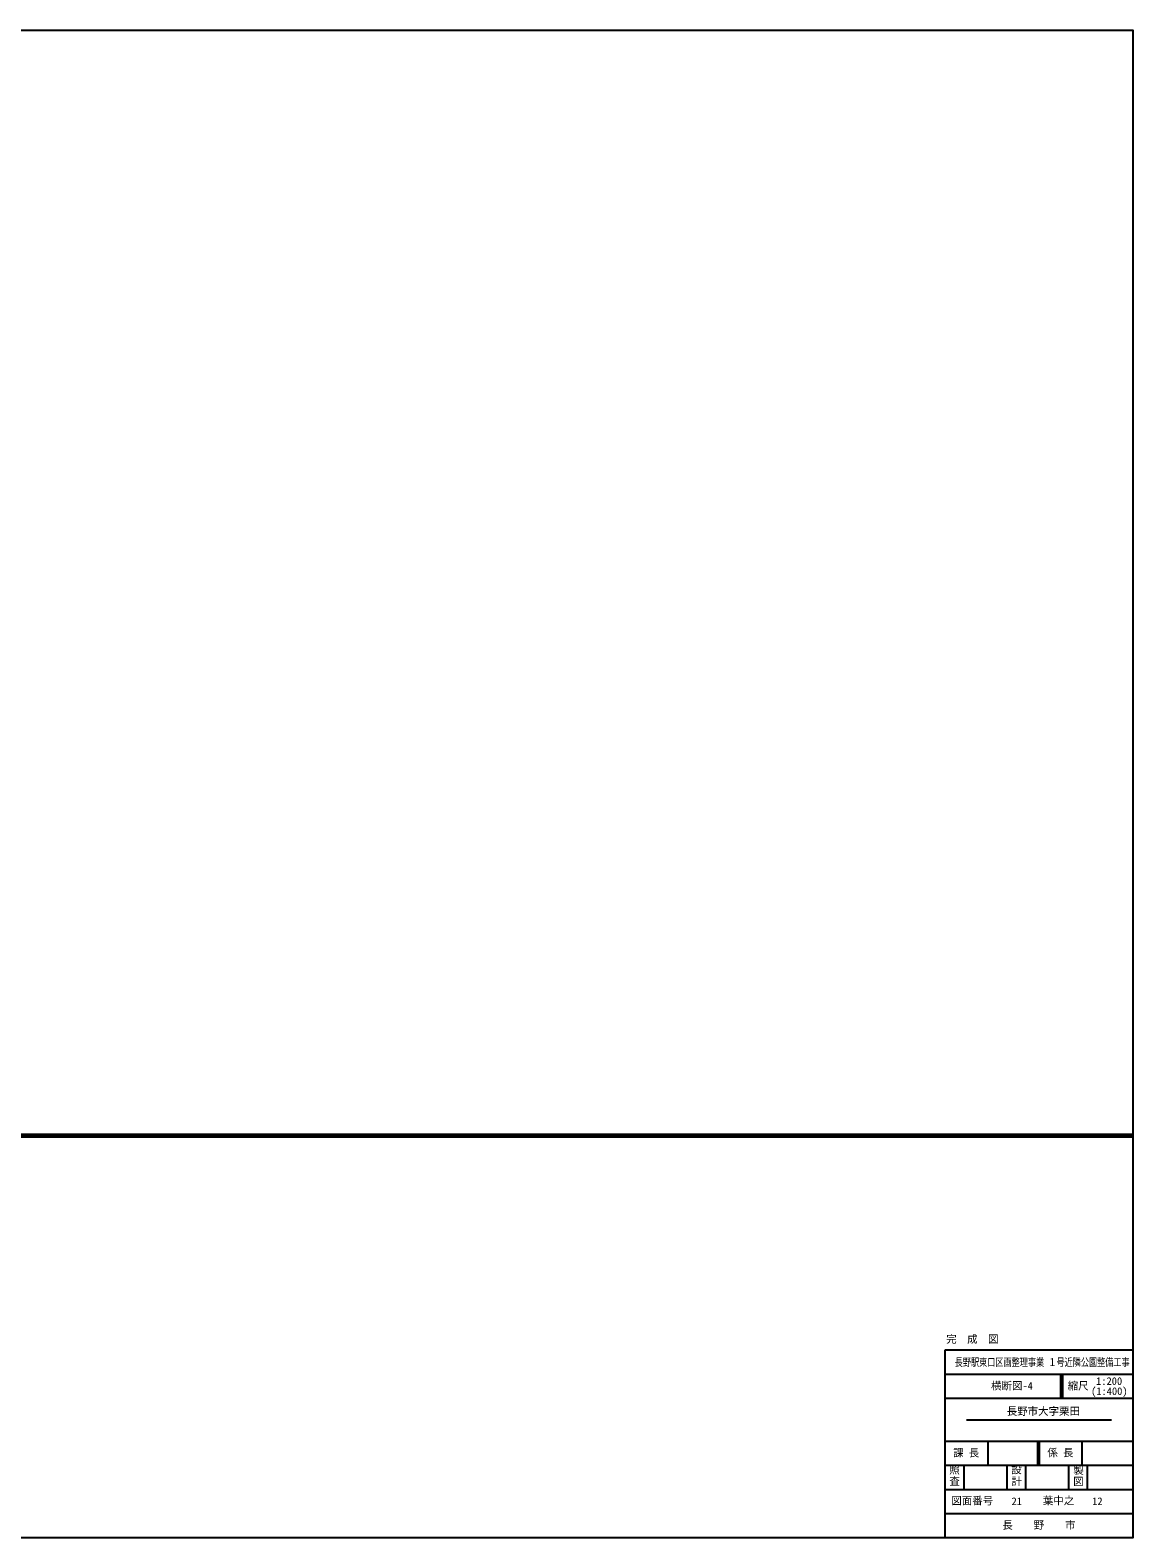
# Model space of a CAD drawing. Units: millimetres on the paper. Extents: x -84 to 7, y -133 to 191.
# Drawn here: x -37.6 to 3.5, y 81.5 to 137.7 of the extents above; entities that cross this region are included whole.
import ezdxf
from ezdxf.enums import TextEntityAlignment as Align

# ---------------------------------------------------------------- set-up
doc = ezdxf.new("R2010")
doc.units = ezdxf.units.MM
doc.header["$LTSCALE"] = 0.14
for name, color, linetype in [('0-1_D-BDG-3-DL-2', 7, 'Continuous'), ('0-2_D-TTL-FRAM_枠', 7, 'Continuous'), ('0-5_D-BDG-2-DL-1', 7, 'Continuous'), ('0-B_S-SUV-HTXT', 7, 'Continuous'), ('0-C_S-SUV-LINE', 7, 'Continuous'), ('0-D_S-SUV-FRAM', 7, 'Continuous'), ('0-E_D-TTL-TXT', 7, 'Continuous')]:
    doc.layers.add(name, color=color, linetype=linetype)
doc.styles.add('ＭＳ ゴシック', font='')
doc.styles.get('ＭＳ ゴシック').set_extended_font_data('MS Gothic')

msp = doc.modelspace()

# ---------------------------------------------------------------- linework, layer by layer
at = {"layer": '0-1_D-BDG-3-DL-2'}
for p, q in [((-73.8141, 96.5743), (3.4526, 96.5743)), ((-73.8141, 96.4743), (3.4526, 96.4743))]:
    msp.add_line(p, q, dxfattribs=at)
at = {"layer": '0-2_D-TTL-FRAM_枠'}
msp.add_lwpolyline([(-76.8141, 137.7243), (3.4526, 137.7243), (3.4526, 81.5243), (-76.8141, 81.5243)], close=True, dxfattribs=at)
at = {"layer": '0-5_D-BDG-2-DL-1'}
msp.add_line((-76.8141, 96.5243), (3.4526, 96.5243), dxfattribs=at)
at = {"layer": '0-C_S-SUV-LINE'}
for p, q in [((-3.5474, 87.6243), (3.4526, 87.6242)), ((0.7614, 87.6242), (0.7614, 86.7243)), ((0.8271, 87.6243), (0.8267, 86.7242)), ((3.4526, 86.7242), (-3.5474, 86.7243)), ((-2.7474, 85.9243), (2.6526, 85.9243)), ((-3.5474, 85.1243), (3.4526, 85.1243)), ((-1.9474, 85.1243), (-1.9474, 84.2243)), ((-0.0893, 84.2243), (-0.0887, 85.1242)), ((-0.021, 84.2243), (-0.0215, 85.1243)), ((1.5526, 85.1243), (1.5526, 84.2243)), ((3.4526, 84.2243), (-3.5474, 84.2243)), ((-2.8474, 84.2243), (-2.8474, 83.3243)), ((-1.2474, 84.2243), (-1.2474, 83.3243)), ((-0.5474, 84.2243), (-0.5474, 83.3243)), ((1.0526, 84.2243), (1.0526, 83.3243)), ((1.7526, 84.2243), (1.7526, 83.3243)), ((-3.5474, 83.3243), (3.4526, 83.3243)), ((3.4526, 82.4243), (-3.5474, 82.4243))]:
    msp.add_line(p, q, dxfattribs=at)
at = {"layer": '0-D_S-SUV-FRAM'}
for p, q in [((-3.5474, 88.5243), (-3.5474, 81.5243)), ((3.4526, 88.5242), (-3.5474, 88.5243))]:
    msp.add_line(p, q, dxfattribs=at)

# ---------------------------------------------------------------- texts
at = {"layer": '0-B_S-SUV-HTXT', "style": 'ＭＳ ゴシック'}
for s, p in [('完\u3000成\u3000図', (-3.5019, 88.7046)), ('横断図-4', (-1.8324, 86.9628)), ('縮尺', (1.0249, 86.9627)), ('(1:400)', (1.8954, 86.7627)), ('1:200', (2.0833, 87.1383)), ('長野市大字栗田', (-1.2478, 86.0167)), ('課 長', (-3.2446, 84.4664)), ('係 長', (0.2666, 84.4734)), ('照', (-3.3905, 83.8306)), ('査', (-3.3827, 83.4066)), ('設', (-1.0782, 83.8389)), ('計', (-1.0689, 83.3998)), ('製', (1.2342, 83.8199)), ('図', (1.2311, 83.3967)), ('図面番号', (-3.3122, 82.6805)), ('21', (-1.0673, 82.6586)), ('葉中之', (0.1012, 82.6825)), ('12', (1.9366, 82.6586)), ('長\u3000\u3000野\u3000\u3000市', (-1.4119, 81.7705))]:
    msp.add_text(s, height=0.2859, dxfattribs=at).set_placement(p, align=Align.BOTTOM_LEFT)
at = {"layer": '0-E_D-TTL-TXT', "style": 'ＭＳ ゴシック', "width": 0.75}
msp.add_text('長野駅東口区画整理事業 １号近隣公園整備工事', height=0.2886, dxfattribs=at).set_placement((-3.1846, 87.8391), align=Align.BOTTOM_LEFT)

doc.saveas('drawing.dxf')
